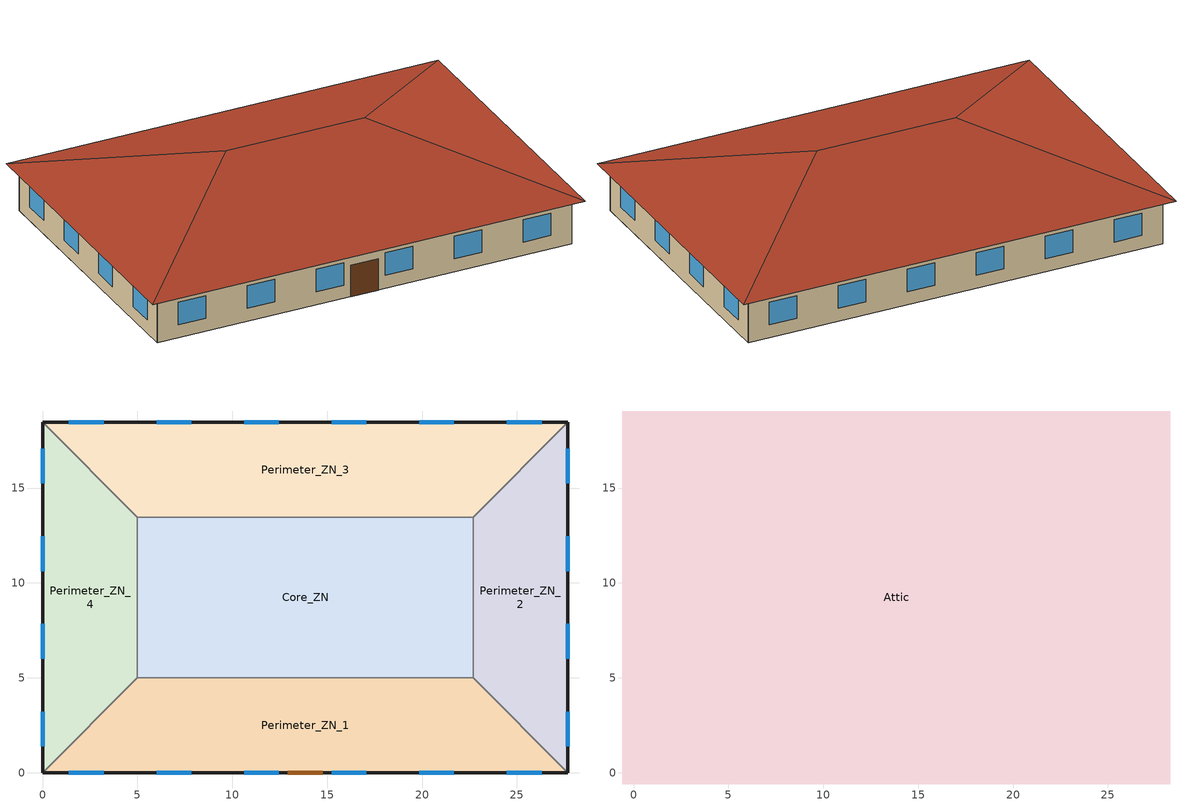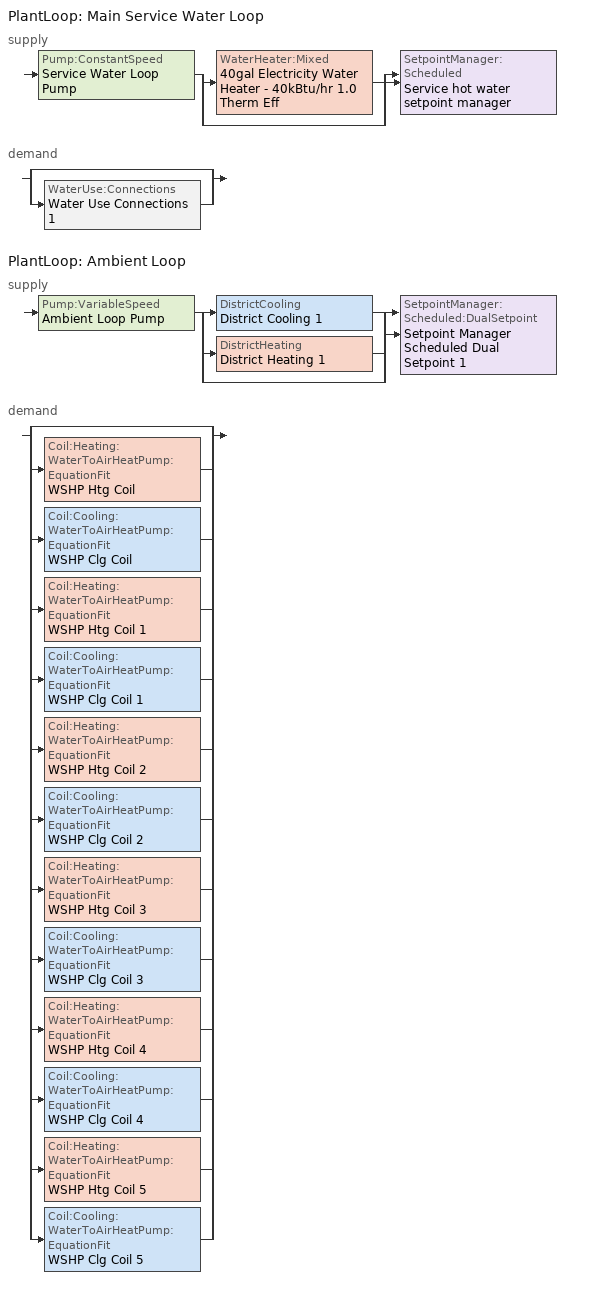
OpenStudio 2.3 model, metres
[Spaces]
Perimeter_ZN_1
 floor ground: 22.69,5 27.69,0 0,0 5,5 z0
 wall outside: 0,0 27.69,0 z0:3.05
 wall to Perimeter_ZN_4: 5,5 0,0 z0:3.05
 wall to Core_ZN: 22.69,5 5,5 z0:3.05
 wall to Perimeter_ZN_2: 27.69,0 22.69,5 z0:3.05
 window: 1.39,0 3.22,0 / 19.85,0 21.68,0 / 15.24,0 17.07,0 / 6.01,0 7.84,0 / 10.62,0 12.45,0 / 24.47,0 26.3,0 z0.9:2.42
 door: 12.93,0 14.76,0 z0:2.13
Perimeter_ZN_2
 floor ground: 27.69,18.46 27.69,0 22.69,5 22.69,13.46 z0
 wall outside: 27.69,0 27.69,18.46 z0:3.05
 wall to Perimeter_ZN_3: 27.69,18.46 22.69,13.46 z0:3.05
 wall to Core_ZN: 22.69,13.46 22.69,5 z0:3.05
 window: 27.69,1.39 27.69,3.22 / 27.69,10.62 27.69,12.45 / 27.69,15.24 27.69,17.07 / 27.69,6.01 27.69,7.84 z0.9:2.42
Perimeter_ZN_3
 floor ground: 27.69,18.46 22.69,13.46 5,13.46 0,18.46 z0
 wall outside: 27.69,18.46 0,18.46 z0:3.05
 wall to Core_ZN: 5,13.46 22.69,13.46 z0:3.05
 wall to Perimeter_ZN_4: 0,18.46 5,13.46 z0:3.05
 window: 21.68,18.46 19.85,18.46 / 7.84,18.46 6.01,18.46 / 17.07,18.46 15.24,18.46 / 12.45,18.46 10.62,18.46 / 26.3,18.46 24.47,18.46 / 3.22,18.46 1.39,18.46 z0.9:2.42
Perimeter_ZN_4
 floor ground: 0,18.46 5,13.46 5,5 0,0 z0
 wall outside: 0,18.46 0,0 z0:3.05
 wall to Core_ZN: 5,5 5,13.46 z0:3.05
 window: 0,3.22 0,1.39 / 0,12.45 0,10.62 / 0,7.84 0,6.01 / 0,17.07 0,15.24 z0.9:2.42
Core_ZN
 floor ground: 22.69,13.46 22.69,5 5,5 5,13.46 z0
Attic
 floor outside: 28.29,19.06 27.69,18.46 0,18.46 -0.6,19.06 z3.05; -0.6,19.06 0,18.46 0,0 -0.6,-0.6 z3.05; 28.29,19.06 28.29,-0.6 27.69,0 27.69,18.46 z3.05; 27.69,0 28.29,-0.6 -0.6,-0.6 0,0 z3.05
 floor to Perimeter_ZN_4: 0,18.46 5,13.46 5,5 0,0 z3.05
 floor to Perimeter_ZN_1: 22.69,5 27.69,0 0,0 5,5 z3.05
 floor to Perimeter_ZN_2: 27.69,18.46 27.69,0 22.69,5 22.69,13.46 z3.05
 floor to Core_ZN: 22.69,13.46 22.69,5 5,5 5,13.46 z3.05
 floor to Perimeter_ZN_3: 27.69,18.46 22.69,13.46 5,13.46 0,18.46 z3.05
 roof outside: 18.46,9.23,6.33 28.29,-0.6,3.05 28.29,19.06,3.05; 18.46,9.23,6.33 28.29,19.06,3.05 -0.6,19.06,3.05 9.23,9.23,6.33; 9.23,9.23,6.33 -0.6,-0.6,3.05 28.29,-0.6,3.05 18.46,9.23,6.33; 9.23,9.23,6.33 -0.6,19.06,3.05 -0.6,-0.6,3.05
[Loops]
PlantLoop 'Main Service Water Loop'
 supply: Pump:ConstantSpeed 'Service Water Loop Pump' > split
  | WaterHeater:Mixed '40gal Electricity Water Heater - 40kBtu/hr 1.0 Therm Eff'
  | bypass
  join > SetpointManager:Scheduled 'Service hot water setpoint manager'
 demand: split
  | bypass
  | WaterUse:Connections 'Water Use Connections 1'
PlantLoop 'Ambient Loop'
 supply: Pump:VariableSpeed 'Ambient Loop Pump' > split
  | DistrictCooling 'District Cooling 1'
  | DistrictHeating 'District Heating 1'
  | bypass
  join > SetpointManager:Scheduled:DualSetpoint 'Setpoint Manager Scheduled Dual Setpoint 1'
 demand: split
  | bypass
  | Coil:Heating:WaterToAirHeatPump:EquationFit 'WSHP Htg Coil'
  | Coil:Cooling:WaterToAirHeatPump:EquationFit 'WSHP Clg Coil'
  | Coil:Heating:WaterToAirHeatPump:EquationFit 'WSHP Htg Coil 1'
  | Coil:Cooling:WaterToAirHeatPump:EquationFit 'WSHP Clg Coil 1'
  | Coil:Heating:WaterToAirHeatPump:EquationFit 'WSHP Htg Coil 2'
  | Coil:Cooling:WaterToAirHeatPump:EquationFit 'WSHP Clg Coil 2'
  | Coil:Heating:WaterToAirHeatPump:EquationFit 'WSHP Htg Coil 3'
  | Coil:Cooling:WaterToAirHeatPump:EquationFit 'WSHP Clg Coil 3'
  | Coil:Heating:WaterToAirHeatPump:EquationFit 'WSHP Htg Coil 4'
  | Coil:Cooling:WaterToAirHeatPump:EquationFit 'WSHP Clg Coil 4'
  | Coil:Heating:WaterToAirHeatPump:EquationFit 'WSHP Htg Coil 5'
  | Coil:Cooling:WaterToAirHeatPump:EquationFit 'WSHP Clg Coil 5'
[Site]
Boise Air Terminal  Uo_ID_USA: Latitude {deg}=43.62; Longitude {deg}=-116.21; Time Zone {hr}=-7; Elevation {m}=701; Terrain=City
[Building]
90.1-2010-SmallOffice-ASHRAE 169-2006-5B created: 2017-10-28 12:55:56 -0600: North Axis {deg}=0; Default Construction Set=90.1-2010 - Office - ASHRAE 169-2006-5B; Standards Building Type=SmallOffice
[Site:GroundTemperature:BuildingSurface]
19.37, 19.45, 19.53, 19.74, 20.05, 22.22, 23, 23.17, 23.04, 20.86, 20.09, 19.61
[SizingPeriod:DesignDay] Barometric Pressure {Pa}=93182; Sky Clearness=0; Rain Indicator=0; Snow Indicator=0; Day of Month=21; Daylight Saving Time Indicator=0; Humidity Indicating Type=Wetbulb; Dry-Bulb Temperature Range Modifier Type=DefaultMultipliers
Name | Maximum Dry-Bulb Temperature {C} | Daily Dry-Bulb Temperature Range {deltaC} | Humidity Indicating Conditions at Maximum Dry-Bulb | Wind Speed {m/s} | Wind Direction {deg} | Month | Day Type | Solar Model Indicator | ASHRAE Taub | ASHRAE Taud
Boise Air Terminal  Uo Ann Clg .4% Condns DB=>MWB | 36.7 | 16.7 | 17.9 | 4.2 | 330 | 7 | SummerDesignDay | ASHRAETau | 0.398 | 2.125
Boise Air Terminal  Uo Ann Htg 99.6% Condns DB | -16.3 | 0 | -16.3 | 2.3 | 120 | 12 | WinterDesignDay | ASHRAEClearSky
[ClimateZones]
Climate Zone Value 1=5B; Climate Zone Institution Name 2=CEC; Climate Zone Document Name 2=California Climate Zone Descriptions; Climate Zone Document Year 2=1995
[Site:WaterMainsTemperature]
Calculation Method=Schedule; Temperature Schedule=Water Mains Temp - 75F
[Material:NoMass] Thermal Absorptance=0.9; Solar Absorptance=0.7
Name | Roughness | Thermal Resistance {m2-K/W} | Visible Absorptance
CP02 CARPET PAD | VeryRough | 0.21648 | 0.8
Typical Insulation R-10.94 | Smooth | 1.92744 | 0.7
Typical Carpet Pad | Smooth | 0.21648 | 0.8
Typical Insulation R-8.72 | Smooth | 1.53614 | 0.7
Typical Insulation R-19.72 | Smooth | 3.4722 | 0.7
Typical Insulation R-0.58 | Smooth | 0.101875 | 0.7
Typical Insulation R-1.15 | Smooth | 0.202527 | 0.7
[Material]
Name | Roughness | Thickness {m} | Conductivity {W/m-K} | Density {kg/m3} | Specific Heat {J/kg-K} | Thermal Absorptance | Solar Absorptance | Visible Absorptance
100mm Normalweight concrete floor | MediumSmooth | 0.1016 | 2.31 | 2322 | 832
G01 13mm gypsum board | Smooth | 0.0127 | 0.16 | 800 | 1090 | 0.9 | 0.7 | 0.5
4 in. Normalweight Concrete Floor | MediumRough | 0.1016 | 2.31 | 2322 | 832 | 0.9 | 0.7 | 0.7
1IN Stucco | Smooth | 0.0253 | 0.6918 | 1858 | 837 | 0.9 | 0.7 | 0.92
8IN CONCRETE HW RefBldg | Rough | 0.2032 | 1.311 | 2240 | 836.8 | 0.9 | 0.7 | 0.7
1/2IN Gypsum | Smooth | 0.0127 | 0.16 | 784.9 | 830 | 0.9 | 0.4 | 0.4
Roof Membrane | VeryRough | 0.0095 | 0.16 | 1121.29 | 1460 | 0.9 | 0.77 | 0.7
Metal Roof Surface; F08 Metal surface | Smooth | 0.0008 | 45.28 | 7824 | 500 | 0.9 | 0.7 | 0.7
6 in. Normalweight Concrete Floor | MediumRough | 0.1524 | 2.31 | 2322 | 832 | 0.9 | 0.7 | 0.7
8 in. Concrete Block Basement Wall | MediumRough | 0.2032 | 1.326 | 1842 | 912 | 0.9 | 0.7 | 0.7
G05 25mm wood | MediumSmooth | 0.0254 | 0.15 | 608 | 1630 | 0.9 | 0.5 | 0.5
Std Wood 6inch | MediumSmooth | 0.15 | 0.12 | 540 | 1210 | 0.9 | 0.7 | 0.7
[Construction]
Typical Insulated Exterior Mass Floor R-13.51: Typical Insulation R-10.94, 4 in. Normalweight Concrete Floor, Typical Carpet Pad
Typical Insulated Exterior Mass Wall R-11.11: 1IN Stucco, 8IN CONCRETE HW RefBldg, Typical Insulation R-8.72, 1/2IN Gypsum
Typical IEAD Roof R-20.83: Roof Membrane, Typical Insulation R-19.72, Metal Roof Surface
Typical Interior Floor: 100mm Normalweight concrete floor, CP02 CARPET PAD
Typical Interior Wall: G01 13mm gypsum board, G01 13mm gypsum board
Typical Interior Ceiling: CP02 CARPET PAD, 100mm Normalweight concrete floor
Typical Insulated Carpeted 6in Slab Floor: 6 in. Normalweight Concrete Floor, Typical Carpet Pad
Typical Insulated Basement Mass Wall: 8 in. Concrete Block Basement Wall
U 0.52 SHGC 0.40 Dbl Ref-D Clr 6mm/13mm Air: REF D CLEAR 6MM, AIR 13MM, CLEAR 6MM
Typical Insulated Metal Door R-1.43: F08 Metal surface, Typical Insulation R-0.58
Typical Overhead Door R-2.0: Typical Insulation R-1.15
U 1.17 SHGC 0.49 Sgl Ref-D Clr 6mm: REF D CLEAR 6MM
Typical Interior Window: Clear 3mm
Typical Interior Door; Typical Interior Partition: G05 25mm wood
InteriorFurnishings: Std Wood 6inch
[DefaultConstructionSet]
90.1-2010 - Office - ASHRAE 169-2006-5B: Default Exterior Surface Constructions=Default Surface Constructions 1; Default Interior Surface Constructions=Default Surface Constructions 2; Default Ground Contact Surface Constructions=Default Surface Constructions 3; Default Exterior SubSurface Constructions=Default Sub Surface Constructions 1; Default Interior SubSurface Constructions=Default Sub Surface Constructions 2; Interior Partition Construction=Typical Interior Partition
[DefaultSurfaceConstructions]
Name | Floor Construction | Wall Construction | Roof Ceiling Construction
Default Surface Constructions 1 | Typical Insulated Exterior Mass Floor R-13.51 | Typical Insulated Exterior Mass Wall R-11.11 | Typical IEAD Roof R-20.83
Default Surface Constructions 2 | Typical Interior Floor | Typical Interior Wall | Typical Interior Ceiling
Default Surface Constructions 3 | Typical Insulated Carpeted 6in Slab Floor | Typical Insulated Basement Mass Wall
[DefaultSubSurfaceConstructions]
Name | Fixed Window Construction | Operable Window Construction | Door Construction | Overhead Door Construction | Skylight Construction | Tubular Daylight Dome Construction | Tubular Daylight Diffuser Construction
Default Sub Surface Constructions 1 | U 0.52 SHGC 0.40 Dbl Ref-D Clr 6mm/13mm Air | U 0.52 SHGC 0.40 Dbl Ref-D Clr 6mm/13mm Air | Typical Insulated Metal Door R-1.43 | Typical Overhead Door R-2.0 | U 1.17 SHGC 0.49 Sgl Ref-D Clr 6mm | Typical Interior Window | Typical Interior Window
Default Sub Surface Constructions 2 | Typical Interior Window | Typical Interior Window | Typical Interior Door
[WindowMaterial:Glazing] Optical Data Type=SpectralAverage; Infrared Transmittance at Normal Incidence=0; Front Side Infrared Hemispherical Emissivity=0.84; Conductivity {W/m-K}=0.9; Dirt Correction Factor for Solar and Visible Transmittance=1; Solar Diffusing=No
Name | Thickness {m} | Solar Transmittance at Normal Incidence | Front Side Solar Reflectance at Normal Incidence | Back Side Solar Reflectance at Normal Incidence | Visible Transmittance at Normal Incidence | Front Side Visible Reflectance at Normal Incidence | Back Side Visible Reflectance at Normal Incidence | Back Side Infrared Hemispherical Emissivity
REF D CLEAR 6MM | 0.006 | 0.429 | 0.308 | 0.379 | 0.334 | 0.453 | 0.505 | 0.82
CLEAR 6MM | 0.006 | 0.775 | 0.071 | 0.071 | 0.881 | 0.08 | 0.08 | 0.84
Clear 3mm | 0.003 | 0.837 | 0.075 | 0.075 | 0.898 | 0.081 | 0.081 | 0.84
[WindowMaterial:Gas]
AIR 13MM: Gas Type=Air; Thickness {m}=0.0127
[Space]
Name | Space Type | Building Story | Thermal Zone | Part of Total Floor Area
Perimeter_ZN_1 | Office WholeBuilding - Sm Office | Building Story 1 | Perimeter_ZN_1 ZN | Yes
Attic | Office Attic |  | Attic ZN | No
Perimeter_ZN_2 | Office WholeBuilding - Sm Office | Building Story 1 | Perimeter_ZN_2 ZN | Yes
Perimeter_ZN_3 | Office WholeBuilding - Sm Office | Building Story 1 | Perimeter_ZN_3 ZN | Yes
Perimeter_ZN_4 | Office WholeBuilding - Sm Office | Building Story 1 | Perimeter_ZN_4 ZN | Yes
Core_ZN | Office WholeBuilding - Sm Office | Building Story 1 | Core_ZN ZN | Yes
[SpaceType] Standards Building Type=Office
Name | Default Schedule Set | Design Specification Outdoor Air Object | Standards Space Type
Office WholeBuilding - Sm Office | Office WholeBuilding - Sm Office Schedule Set | Office WholeBuilding - Sm Office Ventilation | WholeBuilding - Sm Office
Office Attic | Office Attic Schedule Set | Office Attic Ventilation | Attic
[DesignSpecification:OutdoorAir]
Name | Outdoor Air Flow per Person {m3/s-person} | Outdoor Air Flow per Floor Area {m3/s-m2} | Outdoor Air Flow Air Changes per Hour {1/hr} | Outdoor Air Method
Office Attic Ventilation | 0 | 0 | 0
Office WholeBuilding - Sm Office Ventilation |  | 0.0004318 |  | Sum
[DefaultScheduleSet]
Name | Infiltration Schedule | Number of People Schedule | People Activity Level Schedule | Lighting Schedule | Electric Equipment Schedule
Office Attic Schedule Set | OfficeLarge INFIL_SCH_PNNL
Office WholeBuilding - Sm Office Schedule Set | OfficeSmall INFIL_QUARTER_ON_SCH | OfficeSmall BLDG_OCC_SCH | OfficeSmall ACTIVITY_SCH | OfficeSmall BLDG_LIGHT_SCH | OfficeSmall BLDG_EQUIP_SCH
[ThermostatSetpoint:DualSetpoint]
Name | Heating Setpoint Temperature Schedule | Cooling Setpoint Temperature Schedule
Office WholeBuilding - Sm Office Thermostat 1; Office WholeBuilding - Sm Office Thermostat 2; Office WholeBuilding - Sm Office Thermostat 3; Office WholeBuilding - Sm Office Thermostat 4; Office WholeBuilding - Sm Office Thermostat 5 | OfficeSmall HTGSETP_SCH_NO_OPTIMUM | OfficeSmall CLGSETP_SCH_NO_OPTIMUM
Office Attic Thermostat 1
[People:Definition]
Office WholeBuilding - Sm Office People Definition: Number of People Calculation Method=People/Area; People per Space Floor Area {person/m2}=0.0602779; Fraction Radiant=0.3
[People]
Office WholeBuilding - Sm Office People: People Definition=Office WholeBuilding - Sm Office People Definition; Space or SpaceType=Office WholeBuilding - Sm Office; Work Efficiency Schedule=Work Efficiency Schedule; Clothing Insulation Schedule=Clothing Schedule; Air Velocity Schedule=Air Velocity Schedule
[Lights:Definition]
Office WholeBuilding - Sm Office Lights Definition: Design Level Calculation Method=Watts/Area; Watts per Space Floor Area {W/m2}=9.68752; Fraction Radiant=0.7; Fraction Visible=0.2
[Lights]
Office WholeBuilding - Sm Office Lights: Lights Definition=Office WholeBuilding - Sm Office Lights Definition; Space or SpaceType=Office WholeBuilding - Sm Office
[ElectricEquipment:Definition]
Office WholeBuilding - Sm Office Elec Equip Definition: Design Level Calculation Method=Watts/Area; Watts per Space Floor Area {W/m2}=6.78126; Fraction Radiant=0.5
[ElectricEquipment]
Office WholeBuilding - Sm Office Elec Equip: Electric Equipment Definition=Office WholeBuilding - Sm Office Elec Equip Definition; Space or SpaceType=Office WholeBuilding - Sm Office
[SpaceInfiltration:DesignFlowRate] Schedule=OfficeSmall INFIL_QUARTER_ON_SCH; Design Flow Rate Calculation Method=Flow/ExteriorArea; Flow per Exterior Surface Area {m3/s-m2}=0.000569573; Constant Term Coefficient=0; Temperature Term Coefficient=0; Velocity Term Coefficient=0.224; Velocity Squared Term Coefficient=0
Name | Space or SpaceType
Perimeter_ZN_1 Infiltration | Perimeter_ZN_1
Perimeter_ZN_2 Infiltration | Perimeter_ZN_2
Perimeter_ZN_3 Infiltration | Perimeter_ZN_3
Perimeter_ZN_4 Infiltration | Perimeter_ZN_4
[InternalMass:Definition]
Internal Mass Definition 1: Construction=InteriorFurnishings; Design Level Calculation Method=SurfaceArea/Area; Surface Area per Space Floor Area=2
[InternalMass] Internal Mass Definition=Internal Mass Definition 1
Name | Space or SpaceType
Perimeter_ZN_1 Mass | Perimeter_ZN_1
Perimeter_ZN_2 Mass | Perimeter_ZN_2
Perimeter_ZN_3 Mass | Perimeter_ZN_3
Perimeter_ZN_4 Mass | Perimeter_ZN_4
Core_ZN Mass | Core_ZN
[ThermalZone] Use Ideal Air Loads=No
Name | Primary Daylighting Control | Fraction of Zone Controlled by Primary Daylighting Control | Secondary Daylighting Control | Fraction of Zone Controlled by Secondary Daylighting Control | Thermostat
Perimeter_ZN_4 ZN | Perimeter_ZN_4 Daylt Sensor 1 | 0.199581 | Perimeter_ZN_4 Daylt Sensor 2 | 0.199581 | Office WholeBuilding - Sm Office Thermostat 1
Core_ZN ZN |  |  |  |  | Office WholeBuilding - Sm Office Thermostat 2
Attic ZN |  |  |  |  | Office Attic Thermostat 1
Perimeter_ZN_3 ZN | Perimeter_ZN_3 Daylt Sensor 1 | 0.183544 | Perimeter_ZN_3 Daylt Sensor 2 | 0.183544 | Office WholeBuilding - Sm Office Thermostat 3
Perimeter_ZN_2 ZN | Perimeter_ZN_2 Daylt Sensor 1 | 0.199581 | Perimeter_ZN_2 Daylt Sensor 2 | 0.199581 | Office WholeBuilding - Sm Office Thermostat 4
Perimeter_ZN_1 ZN | Perimeter_ZN_1 Daylt Sensor 1 | 0.183544 | Perimeter_ZN_1 Daylt Sensor 2 | 0.183544 | Office WholeBuilding - Sm Office Thermostat 5
[Sizing:Zone] Zone Cooling Design Supply Air Temperature Input Method=SupplyAirTemperature; Zone Cooling Design Supply Air Temperature Difference {deltaC}=11.11; Zone Heating Design Supply Air Temperature Input Method=SupplyAirTemperature; Zone Heating Design Supply Air Temperature {C}=40; Zone Heating Design Supply Air Temperature Difference {deltaC}=11.11; Zone Cooling Design Supply Air Humidity Ratio {kg-H2O/kg-air}=0.0085; Zone Heating Design Supply Air Humidity Ratio {kg-H2O/kg-air}=0.008; Cooling Design Air Flow Method=DesignDay; Heating Design Air Flow Method=DesignDay; Account for Dedicated Outdoor Air System=No; Dedicated Outdoor Air System Control Strategy=NeutralSupplyAir; Dedicated Outdoor Air Low Setpoint Temperature for Design {C}=autosize; Dedicated Outdoor Air High Setpoint Temperature for Design {C}=autosize
Name | Zone Cooling Design Supply Air Temperature {C}
Perimeter_ZN_4 ZN; Core_ZN ZN; Perimeter_ZN_3 ZN; Perimeter_ZN_2 ZN; Perimeter_ZN_1 ZN | 12.8
Attic ZN | 14
[Zone equipment]
Perimeter_ZN_4 ZN: Perimeter_ZN_4 ZN WSHP
Core_ZN ZN: Core_ZN ZN WSHP
Attic ZN: Attic ZN WSHP
Perimeter_ZN_3 ZN: Perimeter_ZN_3 ZN WSHP
Perimeter_ZN_2 ZN: Perimeter_ZN_2 ZN WSHP
Perimeter_ZN_1 ZN: Perimeter_ZN_1 ZN WSHP
[PlantLoop] Glycol Concentration=0; Plant Loop Volume {m3}=Autocalculate; Load Distribution Scheme=Optimal
Name | Maximum Loop Temperature {C} | Minimum Loop Temperature {C}
Main Service Water Loop | 60 | 10
Ambient Loop | 23.8889 | 23.8889
[Sizing:Plant] Loop Type=Heating; Sizing Option=NonCoincident; Zone Timesteps in Averaging Window=1; Coincident Sizing Factor Mode=None
Name | Design Loop Exit Temperature {C} | Loop Design Temperature Difference {deltaC}
Main Service Water Loop | 60 | 5
Ambient Loop | 23.8889 | 5.55556
[SetpointManager:Scheduled]
Service hot water setpoint manager: Control Variable=Temperature; Schedule=Service Water Loop Temp - 140F
[Pump:ConstantSpeed]
Service Water Loop Pump: Rated Flow Rate {m3/s}=autosize; Rated Pump Head {Pa}=0.001; Rated Power Consumption {W}=autosize; Motor Efficiency=0.855; Fraction of Motor Inefficiencies to Fluid Stream=0; Pump Control Type=Intermittent
[WaterHeater:Mixed]
40gal Electricity Water Heater - 40kBtu/hr 1.0 Therm Eff: Tank Volume {m3}=0.151416; Setpoint Temperature Schedule=Service Water Loop Temp - 140F; Deadband Temperature Difference {deltaC}=2; Maximum Temperature Limit {C}=82.2222; Heater Control Type=Cycle; Heater Maximum Capacity {W}=11722.8; Heater Fuel Type=Electricity; Heater Thermal Efficiency=1; Off Cycle Parasitic Fuel Consumption Rate {W}=570.999; Off Cycle Parasitic Fuel Type=Electricity; Off Cycle Parasitic Heat Fraction to Tank=0.8; On Cycle Parasitic Fuel Consumption Rate {W}=570.999; On Cycle Parasitic Fuel Type=Electricity; On Cycle Parasitic Heat Fraction to Tank=0; Ambient Temperature Indicator=Schedule; Ambient Temperature Schedule=Water Heater Ambient Temp Schedule - 70F; Off Cycle Loss Coefficient to Ambient Temperature {W/K}=1.20802; On Cycle Loss Coefficient to Ambient Temperature {W/K}=1.20802; Use Side Effectiveness=1; Source Side Effectiveness=1; Use Side Design Flow Rate {m3/s}=autosize; Source Side Design Flow Rate {m3/s}=autosize; Indirect Water Heating Recovery Time {hr}=1.5
[WaterUse:Connections]
Water Use Connections 1: Water Use Equipment Name 1=Main Service Water Use 0.06gal/min
[WaterUse:Equipment:Definition]
Main Service Water Use Def 0.06gal/min: Peak Flow Rate {m3/s}=4.03777e-06; Target Temperature Schedule=Mixed Water At Faucet Temp - 120F; Sensible Fraction Schedule=Fraction Sensible - 0.2; Latent Fraction Schedule=Fraction Latent - 0.05
[WaterUse:Equipment]
Main Service Water Use 0.06gal/min: Water Use Equipment Definition=Main Service Water Use Def 0.06gal/min; Flow Rate Fraction Schedule=OfficeSmall BLDG_SWH_SCH
[Exterior:Lights:Definition]
Name | Design Level {W}
Occ Sensing Exterior Lights Def | 896.07
NonDimming Exterior Lights Def | 40.54
[Exterior:Lights] Control Option=AstronomicalClock
Name | Exterior Lights Definition | Schedule
Occ Sensing Exterior Lights Def | Occ Sensing Exterior Lights Def | OfficeSmall Exterior_lighting_schedule_b
NonDimming Exterior Lights Def | NonDimming Exterior Lights Def | OfficeSmall Exterior_lighting_schedule_a
[BuildingStory]
Building Story 1: Nominal Z Coordinate {m}=0
[Daylighting:Control] Position Z-Coordinate {m}=0.9144; Illuminance Setpoint {lux}=300; Lighting Control Type=Stepped; Number of Stepped Control Steps=3
Name | Space | Position X-Coordinate {m} | Position Y-Coordinate {m}
Perimeter_ZN_1 Daylt Sensor 1 | Perimeter_ZN_1 | 2.305 | 2.424
Perimeter_ZN_1 Daylt Sensor 2 | Perimeter_ZN_1 | 6.925 | 2.424
Perimeter_ZN_2 Daylt Sensor 1 | Perimeter_ZN_2 | 25.266 | 2.305
Perimeter_ZN_2 Daylt Sensor 2 | Perimeter_ZN_2 | 25.266 | 6.925
Perimeter_ZN_3 Daylt Sensor 1 | Perimeter_ZN_3 | 25.385 | 16.036
Perimeter_ZN_3 Daylt Sensor 2 | Perimeter_ZN_3 | 20.765 | 16.036
Perimeter_ZN_4 Daylt Sensor 1 | Perimeter_ZN_4 | 2.424 | 16.155
Perimeter_ZN_4 Daylt Sensor 2 | Perimeter_ZN_4 | 2.424 | 11.535
[SetpointManager:Scheduled:DualSetpoint]
Setpoint Manager Scheduled Dual Setpoint 1: High Setpoint Schedule=Ambient Loop High Temp - 75F; Low Setpoint Schedule=Ambient Loop Low Temp - 75F
[Pump:VariableSpeed]
Ambient Loop Pump: Rated Pump Head {Pa}=179344; Pump Control Type=Intermittent
[DistrictCooling]
District Cooling 1: Nominal Capacity {W}=1000000000000
[DistrictHeating]
District Heating 1: Nominal Capacity {W}=1000000000000
[Coil:Heating:Electric] Availability Schedule=Always On Discrete
Coil Heating Electric 1; Coil Heating Electric 2; Coil Heating Electric 3; Coil Heating Electric 4; Coil Heating Electric 5; Coil Heating Electric 6
[Coil:Heating:WaterToAirHeatPump:EquationFit] Rated Heating Coefficient of Performance {W/W}=4.2; Heating Capacity Coefficient 1=0.237847; Heating Capacity Coefficient 2=-3.35824; Heating Capacity Coefficient 3=3.8064; Heating Capacity Coefficient 4=0.1792; Heating Capacity Coefficient 5=0.128607; Heating Power Consumption Coefficient 1=-3.79176; Heating Power Consumption Coefficient 2=3.38799; Heating Power Consumption Coefficient 3=1.50226; Heating Power Consumption Coefficient 4=-0.177654; Heating Power Consumption Coefficient 5=-0.10308
WSHP Htg Coil; WSHP Htg Coil 1; WSHP Htg Coil 2; WSHP Htg Coil 3; WSHP Htg Coil 4; WSHP Htg Coil 5
[Coil:Cooling:WaterToAirHeatPump:EquationFit] Rated Cooling Coefficient of Performance {W/W}=3.4; Total Cooling Capacity Coefficient 1=-4.30267; Total Cooling Capacity Coefficient 2=7.18537; Total Cooling Capacity Coefficient 3=-2.23947; Total Cooling Capacity Coefficient 4=0.139996; Total Cooling Capacity Coefficient 5=0.10266; Sensible Cooling Capacity Coefficient 1=6.00194; Sensible Cooling Capacity Coefficient 2=22.6301; Sensible Cooling Capacity Coefficient 3=-26.7961; Sensible Cooling Capacity Coefficient 4=-1.72375; Sensible Cooling Capacity Coefficient 5=0.490645; Sensible Cooling Capacity Coefficient 6=0.0693119; Cooling Power Consumption Coefficient 1=-5.67776; Cooling Power Consumption Coefficient 2=0.438988; Cooling Power Consumption Coefficient 3=5.84528; Cooling Power Consumption Coefficient 4=0.141606; Cooling Power Consumption Coefficient 5=-0.168728
WSHP Clg Coil; WSHP Clg Coil 1; WSHP Clg Coil 2; WSHP Clg Coil 3; WSHP Clg Coil 4; WSHP Clg Coil 5
[Fan:OnOff] Availability Schedule=Always On Discrete; Fan Efficiency=0.52; Pressure Rise {Pa}=331.288; Maximum Flow Rate {m3/s}=autosize; Motor Efficiency=0.8; Motor In Airstream Fraction=1
Name | Fan Power Ratio Function of Speed Ratio Curve | Fan Efficiency Ratio Function of Speed Ratio Curve
Perimeter_ZN_1 ZN WSHP Fan | Fan On Off Power Curve 5 | Fan On Off Efficiency Curve 5
Perimeter_ZN_3 ZN WSHP Fan | Fan On Off Power Curve 6 | Fan On Off Efficiency Curve 6
Attic ZN WSHP Fan | Fan On Off Power Curve 7 | Fan On Off Efficiency Curve 7
Core_ZN ZN WSHP Fan | Fan On Off Power Curve 8 | Fan On Off Efficiency Curve 8
Perimeter_ZN_2 ZN WSHP Fan | Fan On Off Power Curve 9 | Fan On Off Efficiency Curve 9
Perimeter_ZN_4 ZN WSHP Fan | Fan On Off Power Curve 10 | Fan On Off Efficiency Curve 10
[ZoneHVAC:WaterToAirHeatPump] Availability Schedule=Always On Discrete; Supply Air Flow Rate During Cooling Operation {m3/s}=Autosize; Supply Air Flow Rate During Heating Operation {m3/s}=Autosize; Supply Air Flow Rate When No Cooling or Heating is Needed {m3/s}=autosize; Outdoor Air Flow Rate During Cooling Operation {m3/s}=0; Outdoor Air Flow Rate During Heating Operation {m3/s}=0; Outdoor Air Flow Rate When No Cooling or Heating is Needed {m3/s}=0; Maximum Supply Air Temperature from Supplemental Heater {C}=Autosize
Name | Supply Air Fan | Heating Coil | Cooling Coil | Supplemental Heating Coil
Perimeter_ZN_1 ZN WSHP | Perimeter_ZN_1 ZN WSHP Fan | WSHP Htg Coil | WSHP Clg Coil | Coil Heating Electric 1
Perimeter_ZN_3 ZN WSHP | Perimeter_ZN_3 ZN WSHP Fan | WSHP Htg Coil 1 | WSHP Clg Coil 1 | Coil Heating Electric 2
Attic ZN WSHP | Attic ZN WSHP Fan | WSHP Htg Coil 2 | WSHP Clg Coil 2 | Coil Heating Electric 3
Core_ZN ZN WSHP | Core_ZN ZN WSHP Fan | WSHP Htg Coil 3 | WSHP Clg Coil 3 | Coil Heating Electric 4
Perimeter_ZN_2 ZN WSHP | Perimeter_ZN_2 ZN WSHP Fan | WSHP Htg Coil 4 | WSHP Clg Coil 4 | Coil Heating Electric 5
Perimeter_ZN_4 ZN WSHP | Perimeter_ZN_4 ZN WSHP Fan | WSHP Htg Coil 5 | WSHP Clg Coil 5 | Coil Heating Electric 6
[Schedule:Ruleset]
Name | Default Day Schedule | Summer Design Day Schedule | Winter Design Day Schedule
OfficeLarge INFIL_SCH_PNNL | OfficeLarge INFIL_SCH_PNNL Default | OfficeLarge INFIL_SCH_PNNL Summer Design Day | OfficeLarge INFIL_SCH_PNNL Winter Design Day
Clothing Schedule | Clothing Schedule Default Winter Clothes
Air Velocity Schedule | Air Velocity Schedule Default
Work Efficiency Schedule | Work Efficiency Schedule Default
OfficeSmall BLDG_OCC_SCH | OfficeSmall BLDG_OCC_SCH Default | OfficeSmall BLDG_OCC_SCH Summer Design Day | OfficeSmall BLDG_OCC_SCH Winter Design Day
OfficeSmall ACTIVITY_SCH | OfficeSmall ACTIVITY_SCH Default | OfficeSmall ACTIVITY_SCH Summer Design Day | OfficeSmall ACTIVITY_SCH Winter Design Day
OfficeSmall BLDG_LIGHT_SCH | OfficeSmall BLDG_LIGHT_SCH Default | OfficeSmall BLDG_LIGHT_SCH Summer Design Day | OfficeSmall BLDG_LIGHT_SCH Winter Design Day
OfficeSmall BLDG_EQUIP_SCH | OfficeSmall BLDG_EQUIP_SCH Default | OfficeSmall BLDG_EQUIP_SCH Summer Design Day | OfficeSmall BLDG_EQUIP_SCH Winter Design Day
OfficeSmall INFIL_QUARTER_ON_SCH | OfficeSmall INFIL_QUARTER_ON_SCH Default | OfficeSmall INFIL_QUARTER_ON_SCH Summer Design Day | OfficeSmall INFIL_QUARTER_ON_SCH Winter Design Day
OfficeSmall HTGSETP_SCH_NO_OPTIMUM | OfficeSmall HTGSETP_SCH_NO_OPTIMUM Default | OfficeSmall HTGSETP_SCH_NO_OPTIMUM Summer Design Day | OfficeSmall HTGSETP_SCH_NO_OPTIMUM Winter Design Day
OfficeSmall CLGSETP_SCH_NO_OPTIMUM | OfficeSmall CLGSETP_SCH_NO_OPTIMUM Default | OfficeSmall CLGSETP_SCH_NO_OPTIMUM Summer Design Day | OfficeSmall CLGSETP_SCH_NO_OPTIMUM Winter Design Day
Service Water Loop Temp - 140F | Service Water Loop Temp - 140F Default
Water Heater Ambient Temp Schedule - 70F | Water Heater Ambient Temp Schedule - 70F Default
Fraction Sensible - 0.2 | Schedule Day 25
Fraction Latent - 0.05 | Schedule Day 26
Mixed Water At Faucet Temp - 120F | Schedule Day 27
OfficeSmall BLDG_SWH_SCH | OfficeSmall BLDG_SWH_SCH Default | OfficeSmall BLDG_SWH_SCH Summer Design Day | OfficeSmall BLDG_SWH_SCH Winter Design Day
OfficeSmall Exterior_lighting_schedule_b | OfficeSmall Exterior_lighting_schedule_b Default | OfficeSmall Exterior_lighting_schedule_b Summer Design Day | OfficeSmall Exterior_lighting_schedule_b Winter Design Day
OfficeSmall Exterior_lighting_schedule_a | OfficeSmall Exterior_lighting_schedule_a Default | OfficeSmall Exterior_lighting_schedule_a Summer Design Day | OfficeSmall Exterior_lighting_schedule_a Winter Design Day
Ambient Loop High Temp - 75F | Ambient Loop High Temp - 75F Default
Ambient Loop Low Temp - 75F | Ambient Loop Low Temp - 75F Default
Water Mains Temp - 75F | Water Mains Temp - 75F Default
[Schedule:Day]
OfficeLarge INFIL_SCH_PNNL Default; Clothing Schedule Default Winter Clothes; OfficeSmall BLDG_OCC_SCH Summer Design Day; OfficeSmall BLDG_LIGHT_SCH Summer Design Day; OfficeSmall BLDG_EQUIP_SCH Summer Design Day; OfficeSmall INFIL_QUARTER_ON_SCH Default: 24, 0, 1
OfficeLarge INFIL_SCH_PNNL Summer Design Day; OfficeLarge INFIL_SCH_PNNL SmrDsn|Wkdy Day: 6, 0, 1, 22, 0, 0.25, 24, 0, 1
OfficeLarge INFIL_SCH_PNNL Winter Design Day; OfficeLarge INFIL_SCH_PNNL WntrDsn|Sat Day: 6, 0, 1, 18, 0, 0.25, 24, 0, 1
Clothing Schedule Summer Clothes: 24, 0, 0.5
Air Velocity Schedule Default; OfficeSmall BLDG_EQUIP_SCH Wknd Day; Schedule Day 25: 24, 0, 0.2
Work Efficiency Schedule Default; OfficeSmall BLDG_OCC_SCH Default; OfficeSmall BLDG_OCC_SCH Winter Design Day; OfficeSmall BLDG_LIGHT_SCH Winter Design Day; OfficeSmall BLDG_EQUIP_SCH Winter Design Day; OfficeSmall BLDG_SWH_SCH Default: 24, 0, 0
OfficeSmall BLDG_OCC_SCH Wkdy Day: 6, 0, 0, 7, 0, 0.11, 8, 0, 0.21, 12, 0, 1, 13, 0, 0.53, 17, 0, 1, 18, 0, 0.32, 22, 0, 0.11, 23, 0, 0.05, 24, 0, 0
OfficeSmall ACTIVITY_SCH Default; OfficeSmall ACTIVITY_SCH Winter Design Day; OfficeSmall ACTIVITY_SCH Summer Design Day: 24, 0, 120
OfficeSmall BLDG_LIGHT_SCH Default; OfficeSmall BLDG_LIGHT_SCH Default|Wkdy Day: 5, 0, 0.18, 7, 0, 0.23, 8, 0, 0.42, 12, 0, 0.9, 13, 0, 0.8, 17, 0, 0.9, 18, 0, 0.61, 20, 0, 0.42, 22, 0, 0.32, 23, 0, 0.23, 24, 0, 0.18
OfficeSmall BLDG_LIGHT_SCH Wknd Day: 24, 0, 0.18
OfficeSmall BLDG_EQUIP_SCH Default; OfficeSmall BLDG_EQUIP_SCH Default|Wkdy Day: 8, 0, 0.5, 12, 0, 1, 13, 0, 0.94, 17, 0, 1, 18, 0, 0.5, 24, 0, 0.2
OfficeSmall INFIL_QUARTER_ON_SCH Summer Design Day; OfficeSmall INFIL_QUARTER_ON_SCH SmrDsn|Wkdy Day: 7, 0, 1, 19, 0, 0.25, 24, 0, 1
OfficeSmall INFIL_QUARTER_ON_SCH Winter Design Day; OfficeSmall INFIL_QUARTER_ON_SCH WntrDsn|Sat Day: 7, 0, 1, 18, 0, 0.25, 24, 0, 1
OfficeSmall HTGSETP_SCH_NO_OPTIMUM Default; OfficeSmall HTGSETP_SCH_NO_OPTIMUM Summer Design Day: 24, 0, 15.56
OfficeSmall HTGSETP_SCH_NO_OPTIMUM Wkdy Day: 6, 0, 15.56, 19, 0, 21.11, 24, 0, 15.56
OfficeSmall HTGSETP_SCH_NO_OPTIMUM Winter Design Day: 24, 0, 21.11
OfficeSmall CLGSETP_SCH_NO_OPTIMUM Default; OfficeSmall CLGSETP_SCH_NO_OPTIMUM Winter Design Day: 24, 0, 29.44
OfficeSmall CLGSETP_SCH_NO_OPTIMUM Summer Design Day: 24, 0, 23.89
OfficeSmall CLGSETP_SCH_NO_OPTIMUM Wkdy Day: 6, 0, 29.44, 18, 0, 23.89, 24, 0, 29.44
Service Water Loop Temp - 140F Default: 24, 0, 60
Water Heater Ambient Temp Schedule - 70F Default: 24, 0, 21.1111
Schedule Day 26: 24, 0, 0.05
Schedule Day 27: 24, 0, 48.8889
OfficeSmall BLDG_SWH_SCH Winter Design Day; OfficeSmall BLDG_SWH_SCH Summer Design Day; OfficeSmall BLDG_SWH_SCH WntrDsn|SmrDsn|Wkdy Day: 7, 0, 0, 8, 0, 0.27, 9, 0, 0.55, 11, 0, 0.64, 12, 0, 0.82, 13, 0, 1, 14, 0, 0.91, 16, 0, 0.55, 17, 0, 0.73, 19, 0, 0.37, 20, 0, 0.18, 21, 0, 0.27, 22, 0, 0.09, 24, 0, 0
OfficeSmall Exterior_lighting_schedule_b Default; OfficeSmall Exterior_lighting_schedule_b Winter Design Day; OfficeSmall Exterior_lighting_schedule_b Summer Design Day: 6, 0, 0.7, 24, 0, 1
OfficeSmall Exterior_lighting_schedule_a Default; OfficeSmall Exterior_lighting_schedule_a Winter Design Day; OfficeSmall Exterior_lighting_schedule_a Summer Design Day: 6, 0, 0, 24, 0, 1
Ambient Loop High Temp - 75F Default; Ambient Loop Low Temp - 75F Default; Water Mains Temp - 75F Default: 24, 0, 23.8889
[Schedule:Rule] Date Specification Type=DateRange; Start Day=1
Name | Schedule Ruleset | Rule Order | Day Schedule | Apply Monday | Apply Tuesday | Apply Wednesday | Apply Thursday | Apply Friday | Start Month | End Month | End Day | Apply Saturday | Apply Sunday
Schedule Rule 1 | OfficeLarge INFIL_SCH_PNNL | 1 | OfficeLarge INFIL_SCH_PNNL SmrDsn|Wkdy Day | Yes | Yes | Yes | Yes | Yes | 1 | 12 | 31
Schedule Rule 2 | OfficeLarge INFIL_SCH_PNNL | 0 | OfficeLarge INFIL_SCH_PNNL WntrDsn|Sat Day |  |  |  |  |  | 1 | 12 | 31 | Yes
Schedule Rule 3 | Clothing Schedule | 0 | Clothing Schedule Summer Clothes |  |  |  |  |  | 5 | 9 | 30
Schedule Rule 4 | OfficeSmall BLDG_OCC_SCH | 0 | OfficeSmall BLDG_OCC_SCH Wkdy Day | Yes | Yes | Yes | Yes | Yes | 1 | 12 | 31
Schedule Rule 5 | OfficeSmall BLDG_LIGHT_SCH | 1 | OfficeSmall BLDG_LIGHT_SCH Default|Wkdy Day | Yes | Yes | Yes | Yes | Yes | 1 | 12 | 31
Schedule Rule 6 | OfficeSmall BLDG_LIGHT_SCH | 0 | OfficeSmall BLDG_LIGHT_SCH Wknd Day |  |  |  |  |  | 1 | 12 | 31 | Yes | Yes
Schedule Rule 7 | OfficeSmall BLDG_EQUIP_SCH | 1 | OfficeSmall BLDG_EQUIP_SCH Default|Wkdy Day | Yes | Yes | Yes | Yes | Yes | 1 | 12 | 31
Schedule Rule 8 | OfficeSmall BLDG_EQUIP_SCH | 0 | OfficeSmall BLDG_EQUIP_SCH Wknd Day |  |  |  |  |  | 1 | 12 | 31 | Yes | Yes
Schedule Rule 9 | OfficeSmall INFIL_QUARTER_ON_SCH | 1 | OfficeSmall INFIL_QUARTER_ON_SCH SmrDsn|Wkdy Day | Yes | Yes | Yes | Yes | Yes | 1 | 12 | 31
Schedule Rule 10 | OfficeSmall INFIL_QUARTER_ON_SCH | 0 | OfficeSmall INFIL_QUARTER_ON_SCH WntrDsn|Sat Day |  |  |  |  |  | 1 | 12 | 31 | Yes
Schedule Rule 11 | OfficeSmall HTGSETP_SCH_NO_OPTIMUM | 0 | OfficeSmall HTGSETP_SCH_NO_OPTIMUM Wkdy Day | Yes | Yes | Yes | Yes | Yes | 1 | 12 | 31
Schedule Rule 12 | OfficeSmall CLGSETP_SCH_NO_OPTIMUM | 0 | OfficeSmall CLGSETP_SCH_NO_OPTIMUM Wkdy Day | Yes | Yes | Yes | Yes | Yes | 1 | 12 | 31
Schedule Rule 15 | OfficeSmall BLDG_SWH_SCH | 0 | OfficeSmall BLDG_SWH_SCH WntrDsn|SmrDsn|Wkdy Day | Yes | Yes | Yes | Yes | Yes | 1 | 12 | 31
[Schedule:Constant]
Always On Discrete: Value=1
[Curve:Exponent] Coefficient1 Constant=1; Coefficient2 Constant=0; Coefficient3 Constant=0; Minimum Value of x=0; Maximum Value of x=1
Fan On Off Power Curve 5; Fan On Off Power Curve 6; Fan On Off Power Curve 7; Fan On Off Power Curve 8; Fan On Off Power Curve 9; Fan On Off Power Curve 10
[Curve:Cubic] Coefficient1 Constant=1; Coefficient2 x=0; Coefficient3 x**2=0; Coefficient4 x**3=0; Minimum Value of x=0; Maximum Value of x=1
Fan On Off Efficiency Curve 5; Fan On Off Efficiency Curve 6; Fan On Off Efficiency Curve 7; Fan On Off Efficiency Curve 8; Fan On Off Efficiency Curve 9; Fan On Off Efficiency Curve 10
